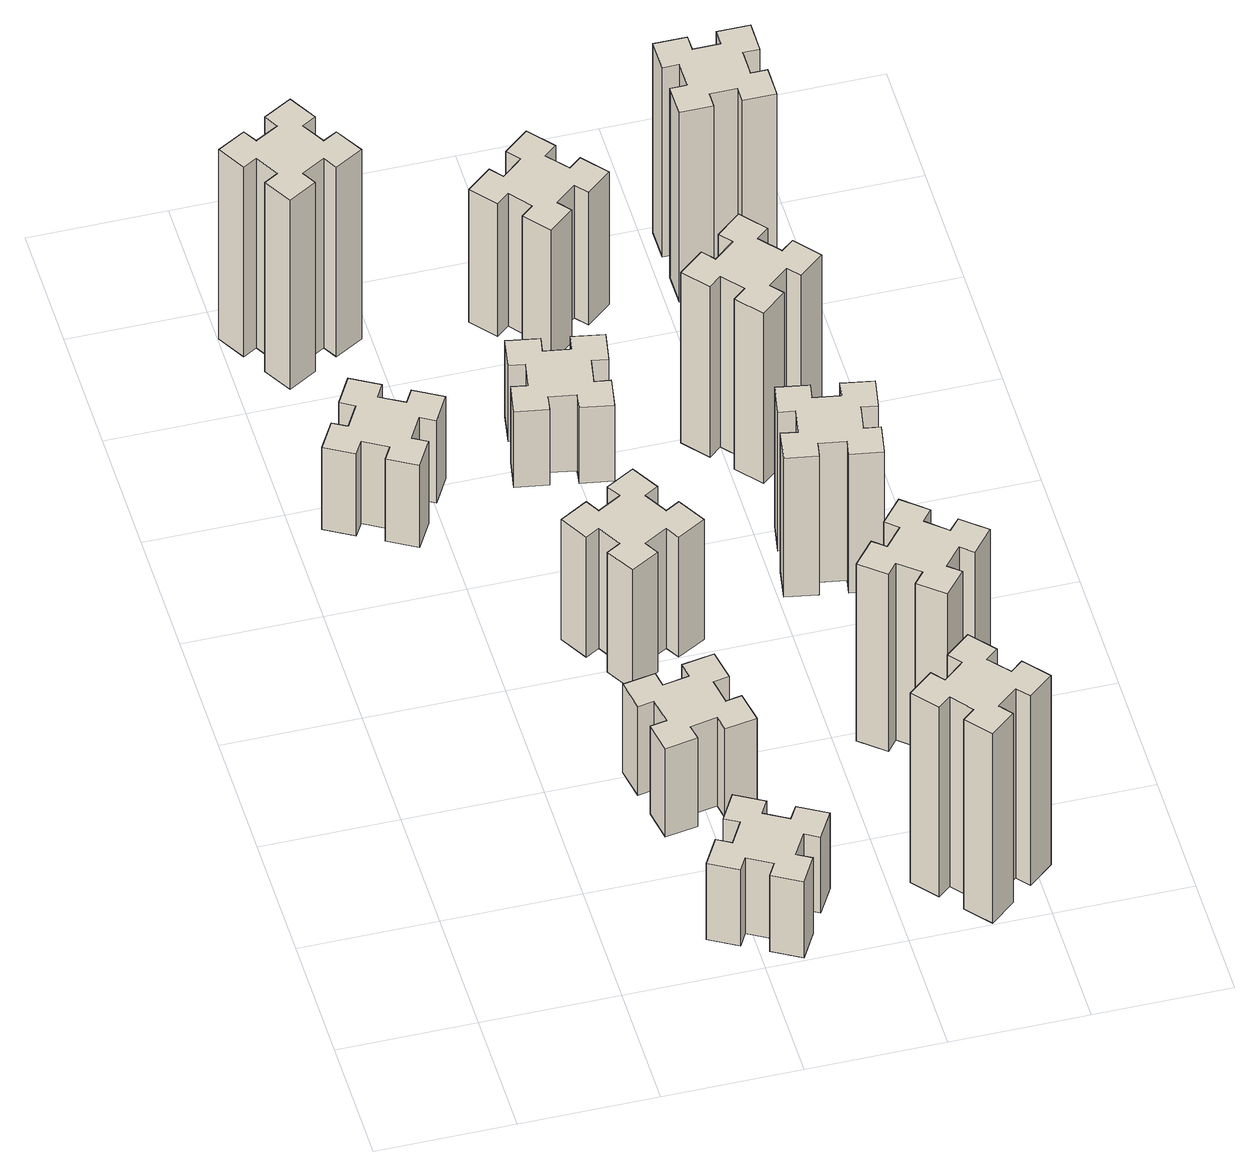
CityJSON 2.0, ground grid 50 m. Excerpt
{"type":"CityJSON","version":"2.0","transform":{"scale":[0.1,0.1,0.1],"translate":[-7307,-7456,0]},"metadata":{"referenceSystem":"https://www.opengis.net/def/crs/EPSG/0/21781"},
"CityObjects":{
"building1":{"type":"Building","attributes":{"class":"1000","function":"1000","usage":"1000","yearOfConstruction":2016,"roofType":"1000","measuredHeight":39,"storeysAboveGround":30,"storeysBelowGround":0},"geometry":[{"type":"Solid","lod":"1","boundaries":[[[[0,1,2,3,4,5,6,7,8,9,10,11,12,13,14,15,16,17,18,19]],[[17,16,20,21]],[[16,15,22,20]],[[15,14,23,22]],[[14,13,24,23]],[[13,12,25,24]],[[12,11,26,25]],[[11,10,27,26]],[[10,9,28,27]],[[9,8,29,28]],[[8,7,30,29]],[[7,6,31,30]],[[6,5,32,31]],[[5,4,33,32]],[[4,3,34,33]],[[3,2,35,34]],[[2,1,36,35]],[[1,0,37,36]],[[0,19,38,37]],[[19,18,39,38]],[[18,17,21,39]],[[24,25,26,27,28,29,30,31,32,33,34,35,36,37,38,39,21,20,22,23]]]]}]},
"building2":{"type":"Building","attributes":{"class":"1000","function":"1000","usage":"1000","yearOfConstruction":2016,"roofType":"1000","measuredHeight":36,"storeysAboveGround":30,"storeysBelowGround":0},"geometry":[{"type":"Solid","lod":"1","boundaries":[[[[40,41,42,43,44,45,46,47,48,49,50,51,52,53,54,55,56,57,58,59]],[[57,56,60,61]],[[56,55,62,60]],[[55,54,63,62]],[[54,53,64,63]],[[53,52,65,64]],[[52,51,66,65]],[[51,50,67,66]],[[50,49,68,67]],[[49,48,69,68]],[[48,47,70,69]],[[47,46,71,70]],[[46,45,72,71]],[[45,44,73,72]],[[44,43,74,73]],[[43,42,75,74]],[[42,41,76,75]],[[41,40,77,76]],[[40,59,78,77]],[[59,58,79,78]],[[58,57,61,79]],[[64,65,66,67,68,69,70,71,72,73,74,75,76,77,78,79,61,60,62,63]]]]}]},
"building3":{"type":"Building","attributes":{"class":"1000","function":"1000","usage":"1000","yearOfConstruction":2016,"roofType":"1000","measuredHeight":90,"storeysAboveGround":30,"storeysBelowGround":0},"geometry":[{"type":"Solid","lod":"1","boundaries":[[[[80,81,82,83,84,85,86,87,88,89,90,91,92,93,94,95,96,97,98,99]],[[97,96,100,101]],[[96,95,102,100]],[[95,94,103,102]],[[94,93,104,103]],[[93,92,105,104]],[[92,91,106,105]],[[91,90,107,106]],[[90,89,108,107]],[[89,88,109,108]],[[88,87,110,109]],[[87,86,111,110]],[[86,85,112,111]],[[85,84,113,112]],[[84,83,114,113]],[[83,82,115,114]],[[82,81,116,115]],[[81,80,117,116]],[[80,99,118,117]],[[99,98,119,118]],[[98,97,101,119]],[[104,105,106,107,108,109,110,111,112,113,114,115,116,117,118,119,101,100,102,103]]]]}]},
"building4":{"type":"Building","attributes":{"class":"1000","function":"1000","usage":"1000","yearOfConstruction":2016,"roofType":"1000","measuredHeight":42,"storeysAboveGround":30,"storeysBelowGround":0},"geometry":[{"type":"Solid","lod":"1","boundaries":[[[[120,121,122,123,124,125,126,127,128,129,130,131,132,133,134,135,136,137,138,139]],[[137,136,140,141]],[[136,135,142,140]],[[135,134,143,142]],[[134,133,144,143]],[[133,132,145,144]],[[132,131,146,145]],[[131,130,147,146]],[[130,129,148,147]],[[129,128,149,148]],[[128,127,150,149]],[[127,126,151,150]],[[126,125,152,151]],[[125,124,153,152]],[[124,123,154,153]],[[123,122,155,154]],[[122,121,156,155]],[[121,120,157,156]],[[120,139,158,157]],[[139,138,159,158]],[[138,137,141,159]],[[144,145,146,147,148,149,150,151,152,153,154,155,156,157,158,159,141,140,142,143]]]]}]},
"building5":{"type":"Building","attributes":{"class":"1000","function":"1000","usage":"1000","yearOfConstruction":2016,"roofType":"1000","measuredHeight":57,"storeysAboveGround":30,"storeysBelowGround":0},"geometry":[{"type":"Solid","lod":"1","boundaries":[[[[160,161,162,163,164,165,166,167,168,169,170,171,172,173,174,175,176,177,178,179]],[[177,176,180,181]],[[176,175,182,180]],[[175,174,183,182]],[[174,173,184,183]],[[173,172,185,184]],[[172,171,186,185]],[[171,170,187,186]],[[170,169,188,187]],[[169,168,189,188]],[[168,167,190,189]],[[167,166,191,190]],[[166,165,192,191]],[[165,164,193,192]],[[164,163,194,193]],[[163,162,195,194]],[[162,161,196,195]],[[161,160,197,196]],[[160,179,198,197]],[[179,178,199,198]],[[178,177,181,199]],[[184,185,186,187,188,189,190,191,192,193,194,195,196,197,198,199,181,180,182,183]]]]}]},
"building6":{"type":"Building","attributes":{"class":"1000","function":"1000","usage":"1000","yearOfConstruction":2016,"roofType":"1000","measuredHeight":36,"storeysAboveGround":30,"storeysBelowGround":0},"geometry":[{"type":"Solid","lod":"1","boundaries":[[[[200,201,202,203,204,205,206,207,208,209,210,211,212,213,214,215,216,217,218,219]],[[217,216,220,221]],[[216,215,222,220]],[[215,214,223,222]],[[214,213,224,223]],[[213,212,225,224]],[[212,211,226,225]],[[211,210,227,226]],[[210,209,228,227]],[[209,208,229,228]],[[208,207,230,229]],[[207,206,231,230]],[[206,205,232,231]],[[205,204,233,232]],[[204,203,234,233]],[[203,202,235,234]],[[202,201,236,235]],[[201,200,237,236]],[[200,219,238,237]],[[219,218,239,238]],[[218,217,221,239]],[[224,225,226,227,228,229,230,231,232,233,234,235,236,237,238,239,221,220,222,223]]]]}]},
"building7":{"type":"Building","attributes":{"class":"1000","function":"1000","usage":"1000","yearOfConstruction":2016,"roofType":"1000","measuredHeight":90,"storeysAboveGround":30,"storeysBelowGround":0},"geometry":[{"type":"Solid","lod":"1","boundaries":[[[[240,241,242,243,244,245,246,247,248,249,250,251,252,253,254,255,256,257,258,259]],[[257,256,260,261]],[[256,255,262,260]],[[255,254,263,262]],[[254,253,264,263]],[[253,252,265,264]],[[252,251,266,265]],[[251,250,267,266]],[[250,249,268,267]],[[249,248,269,268]],[[248,247,270,269]],[[247,246,271,270]],[[246,245,272,271]],[[245,244,273,272]],[[244,243,274,273]],[[243,242,275,274]],[[242,241,276,275]],[[241,240,277,276]],[[240,259,278,277]],[[259,258,279,278]],[[258,257,261,279]],[[264,265,266,267,268,269,270,271,272,273,274,275,276,277,278,279,261,260,262,263]]]]}]},
"building8":{"type":"Building","attributes":{"class":"1000","function":"1000","usage":"1000","yearOfConstruction":2016,"roofType":"1000","measuredHeight":63,"storeysAboveGround":30,"storeysBelowGround":0},"geometry":[{"type":"Solid","lod":"1","boundaries":[[[[280,281,282,283,284,285,286,287,288,289,290,291,292,293,294,295,296,297,298,299]],[[297,296,300,301]],[[296,295,302,300]],[[295,294,303,302]],[[294,293,304,303]],[[293,292,305,304]],[[292,291,306,305]],[[291,290,307,306]],[[290,289,308,307]],[[289,288,309,308]],[[288,287,310,309]],[[287,286,311,310]],[[286,285,312,311]],[[285,284,313,312]],[[284,283,314,313]],[[283,282,315,314]],[[282,281,316,315]],[[281,280,317,316]],[[280,299,318,317]],[[299,298,319,318]],[[298,297,301,319]],[[304,305,306,307,308,309,310,311,312,313,314,315,316,317,318,319,301,300,302,303]]]]}]},
"building9":{"type":"Building","attributes":{"class":"1000","function":"1000","usage":"1000","yearOfConstruction":2016,"roofType":"1000","measuredHeight":84,"storeysAboveGround":30,"storeysBelowGround":0},"geometry":[{"type":"Solid","lod":"1","boundaries":[[[[320,321,322,323,324,325,326,327,328,329,330,331,332,333,334,335,336,337,338,339]],[[337,336,340,341]],[[336,335,342,340]],[[335,334,343,342]],[[334,333,344,343]],[[333,332,345,344]],[[332,331,346,345]],[[331,330,347,346]],[[330,329,348,347]],[[329,328,349,348]],[[328,327,350,349]],[[327,326,351,350]],[[326,325,352,351]],[[325,324,353,352]],[[324,323,354,353]],[[323,322,355,354]],[[322,321,356,355]],[[321,320,357,356]],[[320,339,358,357]],[[339,338,359,358]],[[338,337,341,359]],[[344,345,346,347,348,349,350,351,352,353,354,355,356,357,358,359,341,340,342,343]]]]}]},
"building10":{"type":"Building","attributes":{"class":"1000","function":"1000","usage":"1000","yearOfConstruction":2016,"roofType":"1000","measuredHeight":66,"storeysAboveGround":30,"storeysBelowGround":0},"geometry":[{"type":"Solid","lod":"1","boundaries":[[[[360,361,362,363,364,365,366,367,368,369,370,371,372,373,374,375,376,377,378,379]],[[377,376,380,381]],[[376,375,382,380]],[[375,374,383,382]],[[374,373,384,383]],[[373,372,385,384]],[[372,371,386,385]],[[371,370,387,386]],[[370,369,388,387]],[[369,368,389,388]],[[368,367,390,389]],[[367,366,391,390]],[[366,365,392,391]],[[365,364,393,392]],[[364,363,394,393]],[[363,362,395,394]],[[362,361,396,395]],[[361,360,397,396]],[[360,379,398,397]],[[379,378,399,398]],[[378,377,381,399]],[[384,385,386,387,388,389,390,391,392,393,394,395,396,397,398,399,381,380,382,383]]]]}]},
"building11":{"type":"Building","attributes":{"class":"1000","function":"1000","usage":"1000","yearOfConstruction":2016,"roofType":"1000","measuredHeight":81,"storeysAboveGround":30,"storeysBelowGround":0},"geometry":[{"type":"Solid","lod":"1","boundaries":[[[[400,401,402,403,404,405,406,407,408,409,410,411,412,413,414,415,416,417,418,419]],[[417,416,420,421]],[[416,415,422,420]],[[415,414,423,422]],[[414,413,424,423]],[[413,412,425,424]],[[412,411,426,425]],[[411,410,427,426]],[[410,409,428,427]],[[409,408,429,428]],[[408,407,430,429]],[[407,406,431,430]],[[406,405,432,431]],[[405,404,433,432]],[[404,403,434,433]],[[403,402,435,434]],[[402,401,436,435]],[[401,400,437,436]],[[400,419,438,437]],[[419,418,439,438]],[[418,417,421,439]],[[424,425,426,427,428,429,430,431,432,433,434,435,436,437,438,439,421,420,422,423]]]]}]},
"building12":{"type":"Building","attributes":{"class":"1000","function":"1000","usage":"1000","yearOfConstruction":2016,"roofType":"1000","measuredHeight":90,"storeysAboveGround":30,"storeysBelowGround":0},"geometry":[{"type":"Solid","lod":"1","boundaries":[[[[440,441,442,443,444,445,446,447,448,449,450,451,452,453,454,455,456,457,458,459]],[[457,456,460,461]],[[456,455,462,460]],[[455,454,463,462]],[[454,453,464,463]],[[453,452,465,464]],[[452,451,466,465]],[[451,450,467,466]],[[450,449,468,467]],[[449,448,469,468]],[[448,447,470,469]],[[447,446,471,470]],[[446,445,472,471]],[[445,444,473,472]],[[444,443,474,473]],[[443,442,475,474]],[[442,441,476,475]],[[441,440,477,476]],[[440,459,478,477]],[[459,458,479,478]],[[458,457,461,479]],[[464,465,466,467,468,469,470,471,472,473,474,475,476,477,478,479,461,460,462,463]]]]}]}
},
"vertices":[
[406,2367,0],[456,2454,0],[508,2424,0],[568,2528,0],[464,2588,0],[434,2536,0],[347,2586,0],[377,2638,0],[273,2698,0],[213,2594,0],[265,2564,0],[215,2477,0],[163,2507,0],[103,2403,0],[207,2343,0],[237,2395,0],[324,2345,0],[294,2293,0],[398,2233,0],[458,2337,0],[324,2345,390],[294,2293,390],[237,2395,390],[207,2343,390],[103,2403,390],[163,2507,390],[215,2477,390],[265,2564,390],[213,2594,390],[273,2698,390],[377,2638,390],[347,2586,390],[434,2536,390],[464,2588,390],[568,2528,390],[508,2424,390],[456,2454,390],[406,2367,390],[458,2337,390],[398,2233,390],
[1005,344,0],[955,257,0],[903,287,0],[843,183,0],[947,123,0],[977,175,0],[1064,125,0],[1034,73,0],[1138,13,0],[1198,117,0],[1146,147,0],[1196,234,0],[1248,204,0],[1308,308,0],[1204,368,0],[1174,316,0],[1087,366,0],[1117,418,0],[1013,478,0],[953,374,0],[1087,366,360],[1117,418,360],[1174,316,360],[1204,368,360],[1308,308,360],[1248,204,360],[1196,234,360],[1146,147,360],[1198,117,360],[1138,13,360],[1034,73,360],[1064,125,360],[977,175,360],[947,123,360],[843,183,360],[903,287,360],[955,257,360],[1005,344,360],[953,374,360],[1013,478,360],
[224,3426,0],[137,3376,0],[107,3428,0],[3,3368,0],[63,3264,0],[115,3294,0],[165,3207,0],[113,3177,0],[173,3073,0],[277,3133,0],[247,3185,0],[334,3235,0],[364,3183,0],[468,3243,0],[408,3347,0],[356,3317,0],[306,3404,0],[358,3434,0],[298,3538,0],[194,3478,0],[306,3404,900],[358,3434,900],[356,3317,900],[408,3347,900],[468,3243,900],[364,3183,900],[334,3235,900],[247,3185,900],[277,3133,900],[173,3073,900],[113,3177,900],[165,3207,900],[115,3294,900],[63,3264,900],[3,3368,900],[107,3428,900],[137,3376,900],[224,3426,900],[194,3478,900],[298,3538,900],
[1005,1002,0],[907,985,0],[897,1044,0],[778,1023,0],[799,905,0],[858,915,0],[876,817,0],[817,807,0],[837,688,0],[956,709,0],[945,768,0],[1044,786,0],[1054,727,0],[1172,747,0],[1151,866,0],[1092,855,0],[1075,954,0],[1134,964,0],[1113,1082,0],[995,1061,0],[1075,954,420],[1134,964,420],[1092,855,420],[1151,866,420],[1172,747,420],[1054,727,420],[1044,786,420],[945,768,420],[956,709,420],[837,688,420],[817,807,420],[876,817,420],[858,915,420],[799,905,420],[778,1023,420],[897,1044,420],[907,985,420],[1005,1002,420],[995,1061,420],[1113,1082,420],
[855,1614,0],[905,1527,0],[853,1497,0],[913,1393,0],[1017,1453,0],[987,1505,0],[1074,1555,0],[1104,1503,0],[1208,1563,0],[1148,1667,0],[1096,1637,0],[1046,1724,0],[1098,1754,0],[1038,1858,0],[934,1798,0],[964,1746,0],[877,1696,0],[847,1748,0],[743,1688,0],[803,1584,0],[877,1696,570],[847,1748,570],[964,1746,570],[934,1798,570],[1038,1858,570],[1098,1754,570],[1046,1724,570],[1096,1637,570],[1148,1667,570],[1208,1563,570],[1104,1503,570],[1074,1555,570],[987,1505,570],[1017,1453,570],[913,1393,570],[853,1497,570],[905,1527,570],[855,1614,570],[803,1584,570],[743,1688,570],
[876,2634,0],[858,2535,0],[799,2546,0],[778,2427,0],[897,2407,0],[907,2466,0],[1005,2448,0],[995,2389,0],[1113,2368,0],[1134,2487,0],[1075,2497,0],[1092,2595,0],[1151,2585,0],[1172,2703,0],[1054,2724,0],[1044,2665,0],[945,2682,0],[956,2741,0],[837,2762,0],[817,2644,0],[945,2682,360],[956,2741,360],[1044,2665,360],[1054,2724,360],[1172,2703,360],[1151,2585,360],[1092,2595,360],[1075,2497,360],[1134,2487,360],[1113,2368,360],[995,2389,360],[1005,2448,360],[907,2466,360],[897,2407,360],[778,2427,360],[799,2546,360],[858,2535,360],[876,2634,360],[817,2644,360],[837,2762,360],
[1848,129,0],[1924,193,0],[1963,147,0],[2055,224,0],[1978,316,0],[1932,278,0],[1867,354,0],[1913,393,0],[1836,485,0],[1744,408,0],[1783,362,0],[1706,297,0],[1668,343,0],[1576,266,0],[1653,174,0],[1699,213,0],[1763,136,0],[1717,98,0],[1794,6,0],[1886,83,0],[1763,136,900],[1717,98,900],[1699,213,900],[1653,174,900],[1576,266,900],[1668,343,900],[1706,297,900],[1783,362,900],[1744,408,900],[1836,485,900],[1913,393,900],[1867,354,900],[1932,278,900],[1978,316,900],[2055,224,900],[1963,147,900],[1924,193,900],[1848,129,900],[1886,83,900],[1794,6,900],
[1192,3238,0],[1127,3314,0],[1173,3353,0],[1096,3445,0],[1004,3368,0],[1043,3322,0],[966,3257,0],[928,3303,0],[836,3226,0],[913,3134,0],[959,3173,0],[1023,3096,0],[977,3058,0],[1054,2966,0],[1146,3043,0],[1108,3089,0],[1184,3153,0],[1223,3107,0],[1315,3184,0],[1238,3276,0],[1184,3153,630],[1223,3107,630],[1108,3089,630],[1146,3043,630],[1054,2966,630],[977,3058,630],[1023,3096,630],[959,3173,630],[913,3134,630],[836,3226,630],[928,3303,630],[966,3257,630],[1043,3322,630],[1004,3368,630],[1096,3445,630],[1173,3353,630],[1127,3314,630],[1192,3238,630],[1238,3276,630],[1315,3184,630],
[1867,876,0],[1932,953,0],[1978,914,0],[2055,1006,0],[1963,1083,0],[1924,1037,0],[1848,1102,0],[1886,1148,0],[1794,1225,0],[1717,1133,0],[1763,1094,0],[1699,1018,0],[1653,1056,0],[1576,964,0],[1668,887,0],[1706,933,0],[1783,869,0],[1744,823,0],[1836,746,0],[1913,838,0],[1783,869,840],[1744,823,840],[1706,933,840],[1668,887,840],[1576,964,840],[1653,1056,840],[1699,1018,840],[1763,1094,840],[1717,1133,840],[1794,1225,840],[1886,1148,840],[1848,1102,840],[1924,1037,840],[1963,1083,840],[2055,1006,840],[1978,914,840],[1932,953,840],[1867,876,840],[1913,838,840],[1836,746,840],
[1647,1726,0],[1745,1708,0],[1735,1649,0],[1853,1628,0],[1874,1747,0],[1815,1757,0],[1832,1855,0],[1891,1845,0],[1912,1963,0],[1794,1984,0],[1784,1925,0],[1685,1942,0],[1696,2001,0],[1577,2022,0],[1557,1904,0],[1616,1894,0],[1598,1795,0],[1539,1806,0],[1518,1687,0],[1637,1667,0],[1598,1795,660],[1539,1806,660],[1616,1894,660],[1557,1904,660],[1577,2022,660],[1696,2001,660],[1685,1942,660],[1784,1925,660],[1794,1984,660],[1912,1963,660],[1891,1845,660],[1832,1855,660],[1815,1757,660],[1874,1747,660],[1853,1628,660],[1735,1649,660],[1745,1708,660],[1647,1726,660],[1637,1667,660],[1518,1687,660],
[1499,2433,0],[1563,2356,0],[1517,2318,0],[1594,2226,0],[1686,2303,0],[1648,2349,0],[1724,2413,0],[1763,2367,0],[1855,2444,0],[1778,2536,0],[1732,2498,0],[1667,2574,0],[1713,2613,0],[1636,2705,0],[1544,2628,0],[1583,2582,0],[1506,2517,0],[1468,2563,0],[1376,2486,0],[1453,2394,0],[1506,2517,810],[1468,2563,810],[1583,2582,810],[1544,2628,810],[1636,2705,810],[1713,2613,810],[1667,2574,810],[1732,2498,810],[1778,2536,810],[1855,2444,810],[1763,2367,810],[1724,2413,810],[1648,2349,810],[1686,2303,810],[1594,2226,810],[1517,2318,810],[1563,2356,810],[1499,2433,810],[1453,2394,810],[1376,2486,810],
[1665,3195,0],[1765,3195,0],[1765,3135,0],[1885,3135,0],[1885,3255,0],[1825,3255,0],[1825,3355,0],[1885,3355,0],[1885,3475,0],[1765,3475,0],[1765,3415,0],[1665,3415,0],[1665,3475,0],[1545,3475,0],[1545,3355,0],[1605,3355,0],[1605,3255,0],[1545,3255,0],[1545,3135,0],[1665,3135,0],[1605,3255,900],[1545,3255,900],[1605,3355,900],[1545,3355,900],[1545,3475,900],[1665,3475,900],[1665,3415,900],[1765,3415,900],[1765,3475,900],[1885,3475,900],[1885,3355,900],[1825,3355,900],[1825,3255,900],[1885,3255,900],[1885,3135,900],[1765,3135,900],[1765,3195,900],[1665,3195,900],[1665,3135,900],[1545,3135,900]
]}
